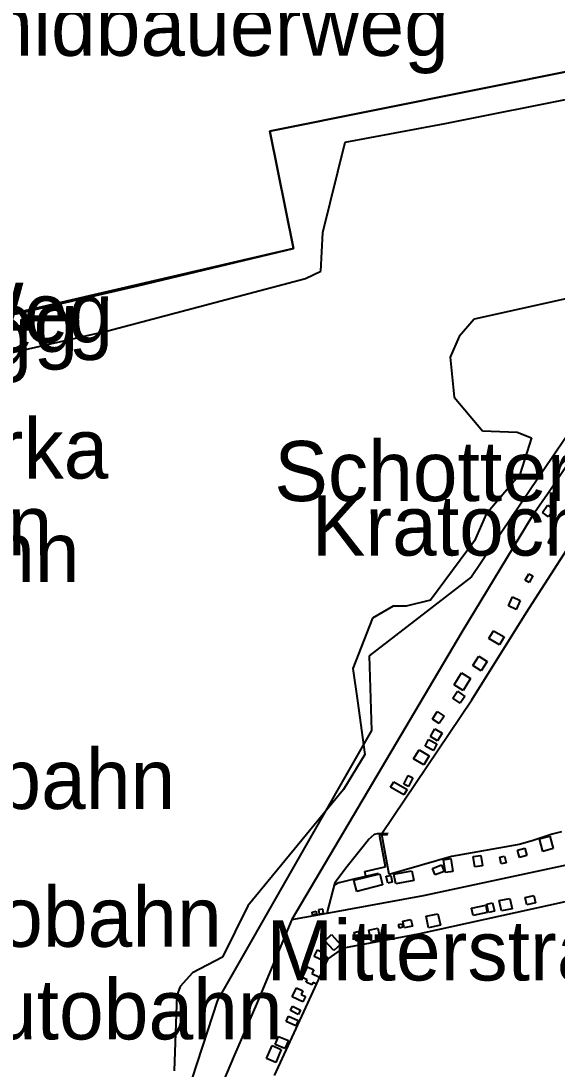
# Model space of a CAD drawing. Extents: x -3657 to 4700, y -7332 to 8131.
# Drawn here: x -1668 to -1281, y -385 to 371 of the extents above; entities that cross this region are included whole.
import ezdxf

# ---------------------------------------------------------------- set-up
doc = ezdxf.new("R2010")
doc.units = 0
for name, color, linetype in [('OSM_BUILDING_ROOF', 9, 'CONTINUOUS'), ('OSM_BUILDING_YES', 9, 'CONTINUOUS'), ('OSM_HIGHWAY_FOOTWAY', 8, 'CONTINUOUS'), ('OSM_HIGHWAY_RESIDENTIAL', 8, 'CONTINUOUS'), ('OSM_HIGHWAY_SERVICE', 8, 'CONTINUOUS'), ('OSM_HIGHWAY_STEPS', 8, 'CONTINUOUS'), ('OSM_HIGHWAY_TRACK', 8, 'CONTINUOUS'), ('OSM_LABELS', 8, 'CONTINUOUS'), ('OSM_LANDUSE_FARMLAND', 3, 'CONTINUOUS'), ('OSM_LANDUSE_QUARRY', 3, 'CONTINUOUS'), ('OSM_NATURAL_WATER', 4, 'CONTINUOUS')]:
    doc.layers.add(name, color=color, linetype=linetype)

msp = doc.modelspace()

# ---------------------------------------------------------------- linework, layer by layer
at = {"layer": 'OSM_BUILDING_ROOF'}
for p, q in [((-1287.201942, -5.388061), (-1284.858344, -1.318327)), ((-1284.061975, -7.189419), (-1287.201942, -5.388061)), ((-1284.858344, -1.318327), (-1281.725961, -3.119685)), ((-1281.725961, -3.119685), (-1284.061975, -7.189419))]:
    msp.add_line(p, q, dxfattribs=at)
at = {"layer": 'OSM_BUILDING_YES'}
for p, q in [((-1291.282383, 16.406144), (-1287.52049, 21.799098)), ((-1286.80755, 13.281567), (-1291.282383, 16.406144)), ((-1287.52049, 21.799098), (-1283.045658, 18.674521)), ((-1283.045658, 18.674521), (-1286.80755, 13.281567)), ((-1303.698146, -32.419548), (-1301.051169, -27.738242)), ((-1301.051169, -27.738242), (-1298.123567, -29.395046)), ((-1298.123567, -29.395046), (-1300.762959, -34.076352)), ((-1300.762959, -34.076352), (-1303.698146, -32.419548)), ((-1315.802946, -51.033579), (-1312.852591, -44.517556)), ((-1312.852591, -44.517556), (-1307.293181, -47.041681)), ((-1310.243536, -53.546584), (-1315.802946, -51.033579)), ((-1307.293181, -47.041681), (-1310.243536, -53.546584)), ((-1329.8342, -74.629142), (-1326.618388, -69.013798)), ((-1322.204232, -79.010222), (-1329.8342, -74.629142)), ((-1326.618388, -69.013798), (-1318.98842, -73.394879)), ((-1318.98842, -73.394879), (-1322.204232, -79.010222)), ((-1341.430841, -93.95482), (-1337.160789, -87.238647)), ((-1337.160789, -87.238647), (-1331.100805, -91.097111)), ((-1335.370857, -97.813284), (-1341.430841, -93.95482)), ((-1331.100805, -91.097111), (-1335.370857, -97.813284)), ((-1354.96152, -107.99874), (-1349.667566, -99.44785)), ((-1349.667566, -99.44785), (-1343.160098, -103.484226)), ((-1343.160098, -103.484226), (-1348.446468, -112.023996)), ((-1355.871656, -117.550384), (-1352.519324, -112.668927)), ((-1348.446468, -112.023996), (-1354.96152, -107.99874)), ((-1352.519324, -112.668927), (-1347.210201, -116.31612)), ((-1350.570117, -121.197577), (-1355.871656, -117.550384)), ((-1347.210201, -116.31612), (-1350.570117, -121.197577)), ((-1370.729615, -132.706252), (-1367.164919, -127.324418)), ((-1367.164919, -127.324418), (-1362.250188, -130.56019)), ((-1365.814884, -135.953144), (-1370.729615, -132.706252)), ((-1362.250188, -130.56019), (-1365.814884, -135.953144)), ((-1372.14791, -145.326877), (-1369.000358, -139.833847)), ((-1369.000358, -139.833847), (-1363.751911, -142.84723)), ((-1363.751911, -142.84723), (-1366.907047, -148.32914)), ((-1375.962894, -152.25432), (-1373.573788, -147.561895)), ((-1373.573788, -147.561895), (-1367.57448, -150.608636)), ((-1366.907047, -148.32914), (-1372.14791, -145.326877)), ((-1367.57448, -150.608636), (-1369.963585, -155.312181)), ((-1384.25271, -161.494619), (-1380.323959, -154.922999)), ((-1380.323959, -154.922999), (-1373.004954, -159.292959)), ((-1369.963585, -155.312181), (-1375.962894, -152.25432)), ((-1376.933705, -165.875699), (-1384.25271, -161.494619)), ((-1373.004954, -159.292959), (-1376.933705, -165.875699)), ((-1391.374519, -179.708348), (-1388.219383, -173.503671)), ((-1388.219383, -173.503671), (-1384.806376, -175.238312)), ((-1400.915772, -181.876649), (-1398.594926, -177.973707)), ((-1398.594926, -177.973707), (-1389.030921, -183.666887)), ((-1387.961512, -181.442989), (-1391.374519, -179.708348)), ((-1384.806376, -175.238312), (-1387.961512, -181.442989)), ((-1391.351766, -187.569829), (-1400.915772, -181.876649)), ((-1389.030921, -183.666887), (-1391.351766, -187.569829)), ((-1293.299849, -219.282622), (-1285.798817, -217.292233)), ((-1290.895575, -228.31165), (-1293.299849, -219.282622)), ((-1285.798817, -217.292233), (-1283.402127, -226.321261)), ((-1309.287894, -227.511047), (-1304.001524, -226.087752)), ((-1304.001524, -226.087752), (-1302.58323, -231.358391)), ((-1283.402127, -226.321261), (-1290.895575, -228.31165)), ((-1362.71284, -234.427371), (-1357.418886, -233.526692)), ((-1361.142856, -243.634311), (-1362.71284, -234.427371)), ((-1357.418886, -233.526692), (-1355.841318, -242.722513)), ((-1341.226061, -232.092278), (-1335.841093, -231.180479)), ((-1339.959456, -239.553457), (-1341.226061, -232.092278)), ((-1335.841093, -231.180479), (-1334.566904, -238.641659)), ((-1322.007036, -232.392504), (-1318.548521, -231.680857)), ((-1320.990718, -237.2962), (-1322.007036, -232.392504)), ((-1318.548521, -231.680857), (-1317.532203, -236.584553)), ((-1307.8696, -232.781686), (-1309.287894, -227.511047)), ((-1302.58323, -231.358391), (-1307.8696, -232.781686)), ((-1370.509666, -240.576451), (-1364.138719, -238.018967)), ((-1368.62872, -245.268877), (-1370.509666, -240.576451)), ((-1364.138719, -238.018967), (-1362.257772, -242.722513)), ((-1334.566904, -238.641659), (-1339.959456, -239.553457)), ((-1317.532203, -236.584553), (-1320.990718, -237.2962)), ((-1427.355204, -249.182938), (-1408.712598, -244.457154)), ((-1425.314984, -257.24457), (-1427.355204, -249.182938)), ((-1408.712598, -244.457154), (-1406.664793, -252.518786)), ((-1403.979894, -246.302989), (-1400.832343, -245.591342)), ((-1402.849809, -251.251164), (-1403.979894, -246.302989)), ((-1400.832343, -245.591342), (-1399.709842, -250.539516)), ((-1398.54942, -244.812977), (-1385.549653, -242.277733)), ((-1397.191801, -251.751541), (-1398.54942, -244.812977)), ((-1384.199619, -249.216297), (-1397.191801, -251.751541)), ((-1385.549653, -242.277733), (-1384.199619, -249.216297)), ((-1362.257772, -242.722513), (-1368.62872, -245.268877)), ((-1355.841318, -242.722513), (-1361.142856, -243.634311)), ((-1406.664793, -252.518786), (-1425.314984, -257.24457)), ((-1399.709842, -250.539516), (-1402.849809, -251.251164)), ((-1322.409012, -263.727234), (-1314.680446, -262.203864)), ((-1320.922458, -271.27737), (-1322.409012, -263.727234)), ((-1314.680446, -262.203864), (-1313.186307, -269.753999)), ((-1303.698146, -261.492216), (-1297.494056, -260.068921)), ((-1302.44671, -266.929648), (-1303.698146, -261.492216)), ((-1297.494056, -260.068921), (-1296.24262, -265.506353)), ((-1457.624789, -272.077973), (-1454.712356, -271.510879)), ((-1457.215228, -274.201797), (-1457.624789, -272.077973)), ((-1454.712356, -271.510879), (-1454.302795, -273.645822)), ((-1449.797625, -270.031987), (-1452.869332, -270.532364)), ((-1452.869332, -270.532364), (-1452.383927, -273.501268)), ((-1449.304635, -273.000891), (-1449.797625, -270.031987)), ((-1342.447159, -269.220264), (-1332.177798, -267.085321)), ((-1341.317074, -274.646576), (-1342.447159, -269.220264)), ((-1332.177798, -267.085321), (-1331.047714, -272.511634)), ((-1331.44969, -266.495988), (-1327.194807, -265.561951)), ((-1330.122409, -272.500514), (-1331.44969, -266.495988)), ((-1325.867526, -271.555357), (-1330.122409, -272.500514)), ((-1327.194807, -265.561951), (-1325.867526, -271.555357)), ((-1313.186307, -269.753999), (-1320.922458, -271.27737)), ((-1296.24262, -265.506353), (-1302.44671, -266.929648)), ((-1454.302795, -273.645822), (-1457.215228, -274.201797)), ((-1452.383927, -273.501268), (-1449.304635, -273.000891)), ((-1392.087459, -278.783028), (-1386.186748, -277.459808)), ((-1391.01805, -283.55329), (-1392.087459, -278.783028)), ((-1386.186748, -277.459808), (-1385.117339, -282.23007)), ((-1375.204448, -275.113595), (-1366.755358, -273.289998)), ((-1373.399346, -283.442095), (-1375.204448, -275.113595)), ((-1366.755358, -273.289998), (-1364.950256, -281.607379)), ((-1331.047714, -272.511634), (-1341.317074, -274.646576)), ((-1427.279359, -286.811301), (-1421.575844, -285.53256)), ((-1425.853481, -293.127173), (-1427.279359, -286.811301)), ((-1421.575844, -285.53256), (-1420.149966, -291.837312)), ((-1416.600438, -285.08778), (-1410.153646, -283.753441)), ((-1414.871181, -293.427399), (-1416.600438, -285.08778)), ((-1410.153646, -283.753441), (-1408.424388, -292.09306)), ((-1395.189503, -281.173718), (-1392.747307, -280.506549)), ((-1394.506902, -283.686724), (-1395.189503, -281.173718)), ((-1392.064705, -283.019554), (-1394.506902, -283.686724)), ((-1392.747307, -280.506549), (-1392.064705, -283.019554)), ((-1385.117339, -282.23007), (-1391.01805, -283.55329)), ((-1364.950256, -281.607379), (-1373.399346, -283.442095)), ((-1448.440007, -292.915903), (-1443.60112, -288.434747)), ((-1441.924954, -299.943422), (-1448.440007, -292.915903)), ((-1443.60112, -288.434747), (-1437.093652, -295.451147)), ((-1420.149966, -291.837312), (-1425.853481, -293.127173)), ((-1408.424388, -292.09306), (-1414.871181, -293.427399)), ((-1455.963792, -304.313383), (-1453.703623, -299.487523)), ((-1453.703623, -299.487523), (-1448.841983, -301.767019)), ((-1448.841983, -301.767019), (-1449.456324, -303.079119)), ((-1437.093652, -295.451147), (-1441.924954, -299.943422)), ((-1448.250395, -307.927218), (-1455.963792, -304.313383)), ((-1449.456324, -303.079119), (-1446.604567, -304.413458)), ((-1446.604567, -304.413458), (-1448.250395, -307.927218)), ((-1464.503896, -319.369176), (-1460.893692, -311.652248)), ((-1460.893692, -311.652248), (-1456.373353, -313.776071)), ((-1456.373353, -313.776071), (-1457.670296, -316.544825)), ((-1457.670296, -316.544825), (-1452.300497, -319.05783)), ((-1461.090888, -320.970383), (-1464.503896, -319.369176)), ((-1461.963101, -322.827338), (-1461.090888, -320.970383)), ((-1457.867492, -324.739891), (-1461.963101, -322.827338)), ((-1456.995279, -322.882935), (-1457.867492, -324.739891)), ((-1454.613758, -324.006004), (-1456.995279, -322.882935)), ((-1452.300497, -319.05783), (-1454.613758, -324.006004)), ((-1471.913915, -333.401975), (-1468.819454, -326.796997)), ((-1468.819454, -326.796997), (-1464.177764, -328.965298)), ((-1464.177764, -328.965298), (-1465.444369, -331.667335)), ((-1465.444369, -331.667335), (-1462.403, -333.09063)), ((-1473.203273, -343.276085), (-1471.678796, -340.173747)), ((-1464.230855, -336.993572), (-1471.913915, -333.401975)), ((-1471.678796, -340.173747), (-1466.013204, -342.95362)), ((-1462.403, -333.09063), (-1464.230855, -336.993572)), ((-1476.358409, -351.259881), (-1474.682243, -347.390297)), ((-1474.682243, -347.390297), (-1467.60594, -350.459277)), ((-1467.53768, -346.055958), (-1473.203273, -343.276085)), ((-1466.013204, -342.95362), (-1467.53768, -346.055958)), ((-1469.282106, -354.328861), (-1476.358409, -351.259881)), ((-1467.60594, -350.459277), (-1469.282106, -354.328861)), ((-1484.284171, -367.694491), (-1481.796468, -361.890116)), ((-1481.796468, -361.890116), (-1474.682243, -364.936857)), ((-1490.442754, -377.857707), (-1486.47608, -368.495094)), ((-1486.47608, -368.495094), (-1479.877599, -371.297206)), ((-1477.169946, -370.741232), (-1484.284171, -367.694491)), ((-1474.682243, -364.936857), (-1477.169946, -370.741232)), ((-1483.844272, -380.659819), (-1490.442754, -377.857707)), ((-1479.877599, -371.297206), (-1483.844272, -380.659819))]:
    msp.add_line(p, q, dxfattribs=at)
at = {"layer": 'OSM_HIGHWAY_FOOTWAY'}
for p, q in [((-1408.742936, -216.235881), (-1407.074354, -216.213642)), ((-1408.742936, -217.470145), (-1408.742936, -216.235881)), ((-1404.525975, -239.353307), (-1408.742936, -217.470145)), ((-1407.074354, -216.213642), (-1403.539995, -216.135806)), ((-1403.539995, -216.135806), (-1403.016667, -216.313718)), ((-1419.565962, -242.744752), (-1406.01253, -239.675772)), ((-1406.01253, -239.675772), (-1404.525975, -239.353307)), ((-1427.302113, -248.226662), (-1418.807516, -246.158436)), ((-1418.807516, -246.158436), (-1409.698578, -243.945657)), ((-1439.558602, -251.595868), (-1441.500224, -252.707817)), ((-1437.874852, -250.650711), (-1439.558602, -251.595868))]:
    msp.add_line(p, q, dxfattribs=at)
at = {"layer": 'OSM_HIGHWAY_RESIDENTIAL'}
for p, q in [((-1241.065664, 98.712629), (-1286.026351, 32.117987)), ((-1286.026351, 32.117987), (-1298.677232, 13.781944)), ((-1298.677232, 13.781944), (-1349.500708, -69.981194)), ((-1349.500708, -69.981194), (-1472.126279, -277.582122)), ((-1472.126279, -277.582122), (-1497.693499, -338.583659)), ((-1497.693499, -338.583659), (-1513.613283, -375.322463)), ((-1513.613283, -375.322463), (-1538.126262, -433.121586))]:
    msp.add_line(p, q, dxfattribs=at)
at = {"layer": 'OSM_HIGHWAY_SERVICE'}
for p, q in [((-1377.168823, -260.146758), (-1099.213483, -200.835384)), ((-1410.373595, -215.479756), (-1407.13503, -215.346322)), ((-1407.13503, -215.346322), (-1402.554015, -215.179529)), ((-1446.445293, -271.833345), (-1441.500224, -252.707817)), ((-1441.500224, -252.707817), (-1440.946559, -250.583994)), ((-1446.62732, -272.900816), (-1377.168823, -260.146758)), ((-1446.62732, -272.900816), (-1446.445293, -271.833345)), ((-1472.126279, -277.582122), (-1446.62732, -272.900816))]:
    msp.add_line(p, q, dxfattribs=at)
at = {"layer": 'OSM_HIGHWAY_STEPS'}
for p, q in [((-1437.874852, -250.650711), (-1427.302113, -248.226662)), ((-1418.807516, -246.158436), (-1419.565962, -242.744752))]:
    msp.add_line(p, q, dxfattribs=at)
at = {"layer": 'OSM_HIGHWAY_TRACK'}
for p, q in [((-1416.790049, -219.593968), (-1412.474491, -215.924535)), ((-1412.474491, -215.924535), (-1410.373595, -215.479756)), ((-1433.104226, -240.276224), (-1416.790049, -219.593968)), ((-1440.946559, -250.583994), (-1433.104226, -240.276224))]:
    msp.add_line(p, q, dxfattribs=at)
at = {"layer": 'OSM_LANDUSE_FARMLAND'}
for p, q in [((-1118.015363, 366.08083), (-1488.190169, 291.78038)), ((-1488.190169, 291.78038), (-1471.049286, 207.17216)), ((-1471.049286, 207.17216), (-1970.925966, 90.895626))]:
    msp.add_line(p, q, dxfattribs=at)
at = {"layer": 'OSM_LANDUSE_QUARRY'}
for p, q in [((-1488.190169, 291.78038), (-1118.015363, 366.08083)), ((-1471.049286, 207.17216), (-1488.190169, 291.78038)), ((-1583.299314, 180.085076), (-1471.049286, 207.17216)), ((-1970.925966, 90.895626), (-1583.299314, 180.085076)), ((-1234.618872, 129.068844), (-1299.594952, 33.674716)), ((-1299.594952, 33.674716), (-1342.447159, -29.917662)), ((-1342.447159, -29.917662), (-1416.463917, -86.971779)), ((-1416.463917, -86.971779), (-1414.711907, -141.068111)), ((-1414.711907, -141.068111), (-1525.930448, -335.659232)), ((-1525.930448, -335.659232), (-1566.932047, -461.220544))]:
    msp.add_line(p, q, dxfattribs=at)
at = {"layer": 'OSM_NATURAL_WATER'}
for p, q in [((-1361.446235, 297.329007), (-1121.284266, 345.443052)), ((-1433.665476, 283.89666), (-1361.446235, 297.329007)), ((-1449.850716, 218.58076), (-1433.665476, 283.89666)), ((-1451.238673, 190.804267), (-1449.850716, 218.58076)), ((-1462.33474, 185.47803), (-1451.238673, 190.804267)), ((-1605.081887, 147.638397), (-1462.33474, 185.47803)), ((-1274.323527, 170.722463), (-1340.505537, 156.155928)), ((-1340.505537, 156.155928), (-1351.449915, 143.468587)), ((-1900.018836, 81.210548), (-1605.081887, 147.638397)), ((-1351.449915, 143.468587), (-1357.805693, 128.701901)), ((-1357.805693, 128.701901), (-1354.96152, 99.813459)), ((-1354.96152, 99.813459), (-1334.619995, 75.406172)), ((-1303.023129, -55.915036), (-1204.538898, 97.022466)), ((-1334.619995, 75.406172), (-1309.394076, 74.58333)), ((-1309.394076, 74.58333), (-1299.223314, 70.513596)), ((-1299.223314, 70.513596), (-1307.497961, 43.871291)), ((-1307.497961, 43.871291), (-1331.836498, 15.360912)), ((-1331.836498, 15.360912), (-1340.247665, -4.042603)), ((-1340.247665, -4.042603), (-1372.049312, -46.863769)), ((-1399.012072, -51.078057), (-1413.892785, -59.940292)), ((-1389.652847, -51.133654), (-1399.012072, -51.078057)), ((-1372.049312, -46.863769), (-1389.652847, -51.133654)), ((-1413.892785, -59.940292), (-1428.052974, -96.123122)), ((-1342.174118, -118.784648), (-1303.023129, -55.915036)), ((-1428.052974, -96.123122), (-1424.753734, -119.551893)), ((-1424.753734, -119.551893), (-1419.45978, -158.358922)), ((-1407.13503, -215.346322), (-1342.174118, -118.784648)), ((-1419.45978, -158.358922), (-1434.841067, -183.488975)), ((-1434.841067, -183.488975), (-1504.018939, -267.507862)), ((-1380.839702, -287.867653), (-1018.658919, -207.729469)), ((-1407.074354, -216.213642), (-1407.13503, -215.346322)), ((-1406.861989, -217.381189), (-1407.074354, -216.213642)), ((-1401.818323, -245.013128), (-1406.861989, -217.381189)), ((-1284.115067, -215.868938), (-1298.70757, -220.594722)), ((-1277.45591, -214.28997), (-1284.115067, -215.868938)), ((-1308.066796, -223.341237), (-1356.895558, -231.892127)), ((-1298.70757, -220.594722), (-1308.066796, -223.341237)), ((-1356.895558, -231.892127), (-1401.818323, -245.013128)), ((-1504.018939, -267.507862), (-1522.31266, -304.646967)), ((-1434.666625, -297.997511), (-1380.839702, -287.867653)), ((-1445.891628, -305.936829), (-1434.666625, -297.997511)), ((-1522.31266, -304.646967), (-1544.011804, -315.911014)), ((-1462.167882, -340.929872), (-1445.891628, -305.936829)), ((-1544.011804, -315.911014), (-1552.756688, -325.929676)), ((-1555.145794, -332.412341), (-1557.16326, -386.797779)), ((-1552.756688, -325.929676), (-1555.145794, -332.412341)), ((-1484.701316, -390.166986), (-1462.167882, -340.929872))]:
    msp.add_line(p, q, dxfattribs=at)

# ---------------------------------------------------------------- texts
at = {"layer": 'OSM_LABELS'}
for s, p in [('Schmidbauerweg', (-1807.398654, 346.301415)), ('Schmidbauer-Weg', (-2081.989026, 139.154224)), ('Schmidbauer-Weg', (-2107.218736, 132.22678)), ('Schmidbauer-Weg', (-2140.472807, 122.947563)), ('Wirtschaftshof Süd Gemeinde Seiersberg-Pirka', (-2824.420572, 40.999285)), ('Schottergrube Kratochwill', (-1484.87017, 24.692507)), ('Pyhrn Autobahn', (-2061.516396, -14.469844)), ('Kratochwillteich', (-1457.850548, -14.623628)), ('Pyhrn Autobahn', (-2041.855848, -33.765007)), ('Pyhrn Autobahn', (-1972.779194, -197.691688)), ('Pyhrn Autobahn', (-1939.188543, -297.226861)), ('Mitterstraße', (-1490.541327, -321.519093)), ('Pyhrn Autobahn', (-1895.247741, -364.097044))]:
    msp.add_text(s, height=43.418293, dxfattribs=at).set_placement(p)

doc.saveas('drawing.dxf')
